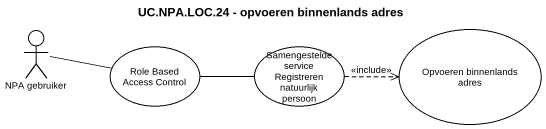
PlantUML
@startuml
title UC.NPA.LOC.24 - opvoeren binnenlands adres
actor "NPA gebruiker" as NPA_gebruiker
usecase "Opvoeren binnenlands adres" as Opvoeren_binnenlands_adres
usecase "Role Based Access Control" as Role_Based_Access_Control
usecase "Samengestelde service Registreren natuurlijk persoon" as Samengestelde_service
NPA_gebruiker -right- Role_Based_Access_Control
Role_Based_Access_Control -right- Samengestelde_service
Samengestelde_service .right.> Opvoeren_binnenlands_adres : <<include>>
@enduml
